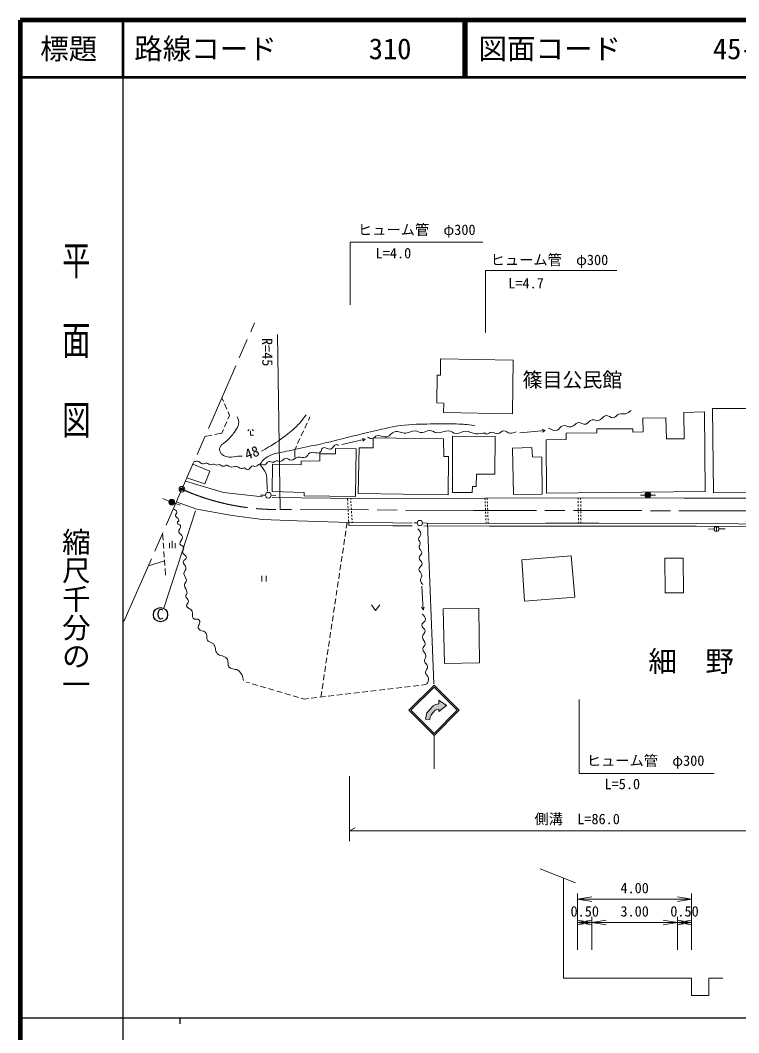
# Model space of a CAD drawing. Units: millimetres at full size, sheet at 1:1000, with parts at other scales. Extents: x 40000 to 680000, y 20000 to 380000.
# Drawn here: x 40000 to 166045, y 202409 to 380000 of the extents above; entities that cross this region are included whole.
import ezdxf
from ezdxf.enums import TextEntityAlignment as Align

# ---------------------------------------------------------------- set-up
doc = ezdxf.new("R2010")
doc.units = ezdxf.units.MM
doc.header["$LTSCALE"] = 1000
doc.header["$PDMODE"] = 32
doc.header["$PDSIZE"] = 500
doc.linetypes.add('CHAIN', pattern=[18.5, 12, -1.5, 3.5, -1.5])
for name, color, linetype, lineweight in [('M-BGD', 7, 'Continuous', 13), ('M-BMK', 2, 'CHAIN', 13), ('M-BMK-HTXT', 7, 'Continuous', 13), ('M-BMK-SRVR', 3, 'Continuous', 13), ('M-STR-HTXT', 7, 'Continuous', 13), ('M-STR-STRC', 7, 'Continuous', 13), ('M-TTL', 2, 'Continuous', 140), ('M-TTL-BAND', 7, 'Continuous', 25), ('M-TTL-LINE', 7, 'Continuous', 50)]:
    doc.layers.add(name, color=color, linetype=linetype, lineweight=lineweight)
doc.layers.add('M-OTRS', color=6, linetype='Continuous')
doc.layers.add('M-TTL-TXT', color=7, linetype='Continuous')
doc.styles.add('@ＭＳ ゴシック', font='')
doc.styles.add('ＭＳ ゴシック', font='')
doc.styles.get('@ＭＳ ゴシック').set_extended_font_data('@MS Gothic')
doc.styles.get('ＭＳ ゴシック').set_extended_font_data('MS Gothic')

# ---------------------------------------------------------------- blocks, each defined once
blk = doc.blocks.new('open_arrow')
at = {"color": 0, "linetype": 'Continuous', "lineweight": -2}
blk.add_lwpolyline([(7.5, 1.25), (0, 0), (7.5, -1.25)], dxfattribs=at)

msp = doc.modelspace()

# ---------------------------------------------------------------- hatches: boundary and pattern name
at = {"layer": 'M-STR-HTXT'}
msp.add_hatch(color=256, dxfattribs=at).paths.add_polyline_path([(111105, 257417), (111312, 258538), (111886, 259180), (112423, 259734), (112872, 259983), (113437, 260116), (113437, 260747), (114793, 259812), (113455, 258738), (113455, 259190), (113107, 259134), (112843, 259011), (112645, 258860), (112476, 258663), (112297, 258455), (112108, 258135), (111911, 257768), (111854, 257476), (111835, 257344)])

# ---------------------------------------------------------------- linework, layer by layer
at = {"layer": 'M-BGD'}
for p, q in [((75655, 313154), (75376, 313793)), ((76254, 311779), (75854, 312696)), ((76732, 310682), (76454, 311321)), ((75832, 308664), (76240, 309577)), ((76443, 310034), (76732, 310682)), ((89909, 308458), (90331, 309365)), ((90542, 309818), (90825, 310428)), ((72409, 307011), (73629, 307240)), ((74120, 307331), (75339, 307560)), ((75339, 307560), (75628, 308207)), ((80156, 308224), (79906, 307974)), ((80406, 307224), (80406, 307974)), ((80906, 307974), (80656, 308224)), ((89277, 307098), (89699, 308005)), ((127634, 307655), (132094, 308054)), ((132094, 308054), (131574, 308258)), ((132094, 308054), (131618, 307760)), ((80906, 307224), (80406, 307224)), ((88645, 305737), (89066, 306644)), ((96417, 305564), (100506, 306522)), ((100506, 306522), (99962, 306651)), ((100506, 306522), (100076, 306165)), ((88150, 304674), (88434, 305284)), ((88179, 303393), (88150, 304674)), ((83022, 296690), (82139, 296697)), ((84022, 296694), (84808, 296665)), ((149618, 296703), (148808, 296694)), ((150588, 296722), (151436, 296713)), ((66091, 295631), (65042, 296126)), ((67043, 295297), (68027, 294942)), ((97425, 296079), (97445, 295642)), ((97460, 295343), (97474, 295043)), ((97973, 296133), (97984, 295964)), ((98002, 295665), (98021, 295365)), ((98040, 295066), (98058, 294767)), ((121523, 296147), (121534, 295898)), ((121548, 295598), (121562, 295298)), ((121576, 294999), (121590, 294699)), ((121914, 296148), (121924, 295898)), ((121937, 295598), (121949, 295298)), ((121961, 294999), (121973, 294699)), ((137877, 296207), (137880, 295940)), ((137883, 295640), (137886, 295340)), ((137889, 295040), (137893, 294740)), ((138309, 296209), (138312, 295940)), ((138315, 295640), (138318, 295340)), ((138322, 295040), (138325, 294740)), ((70736, 293970), (65179, 276864)), ((97488, 294743), (97502, 294444)), ((97517, 294144), (97531, 293844)), ((97545, 293545), (97560, 293245)), ((98077, 294467), (98096, 294168)), ((98114, 293868), (98133, 293569)), ((98152, 293270), (98170, 292970)), ((121604, 294399), (121617, 294100)), ((121631, 293800), (121645, 293500)), ((121659, 293201), (121673, 292901)), ((121985, 294399), (121998, 294099)), ((122010, 293800), (122022, 293500)), ((122034, 293200), (122047, 292900)), ((137896, 294440), (137899, 294140)), ((137902, 293840), (137906, 293540)), ((137909, 293240), (137912, 292940)), ((138328, 294440), (138331, 294140)), ((138335, 293840), (138338, 293540)), ((138341, 293240), (138344, 292940)), ((97346, 291918), (97199, 290940)), ((97574, 292945), (97588, 292646)), ((97603, 292346), (97623, 291910)), ((97623, 291910), (97659, 291406)), ((98189, 292671), (98208, 292371)), ((98226, 292072), (98237, 291904)), ((109634, 291827), (109077, 291821)), ((110567, 291825), (111182, 291818)), ((121687, 292601), (121700, 292302)), ((121714, 292002), (121726, 291753)), ((122059, 292601), (122071, 292301)), ((122083, 292001), (122093, 291751)), ((137915, 292640), (137919, 292340)), ((137922, 292040), (137925, 291772)), ((138348, 292640), (138351, 292340)), ((138354, 292040), (138357, 291772)), ((64973, 290012), (65057, 288824)), ((97125, 290446), (96976, 289457)), ((161726, 290772), (160766, 290759)), ((162125, 291201), (162115, 290347)), ((65092, 288326), (65163, 287328)), ((66154, 287428), (66154, 288303)), ((66654, 287428), (66654, 288678)), ((67154, 287428), (67154, 288303)), ((96902, 288962), (96754, 287973)), ((65198, 286829), (65268, 285832)), ((96457, 285996), (96308, 285007)), ((96679, 287479), (96531, 286490)), ((65316, 285157), (62473, 284298)), ((65304, 285333), (65374, 284336)), ((96234, 284512), (96086, 283523)), ((65410, 283837), (65493, 282649)), ((82371, 282564), (82371, 281564)), ((83121, 281564), (83121, 282564)), ((96012, 283029), (95863, 282040)), ((95789, 281545), (95640, 280556)), ((110446, 280723), (110660, 276543)), ((95566, 280062), (95418, 279073)), ((95121, 277095), (94973, 276106)), ((95344, 278579), (95195, 277590)), ((101600, 277447), (102350, 276447)), ((102350, 276447), (103100, 277447)), ((110660, 276543), (110884, 277055)), ((94898, 275612), (94750, 274623)), ((110660, 276543), (110385, 277030)), ((94676, 274128), (94527, 273140)), ((94453, 272645), (94305, 271656)), ((94231, 271162), (94082, 270173)), ((93785, 268195), (93637, 267206)), ((94008, 269678), (93860, 268689)), ((93563, 266711), (93414, 265723)), ((93340, 265228), (93192, 264239)), ((80190, 263767), (79698, 263912)), ((81628, 263342), (80669, 263625)), ((83067, 262916), (82108, 263200)), ((93118, 263745), (92969, 262756)), ((105939, 262865), (106932, 262984)), ((107428, 263043), (108421, 263162)), ((108917, 263222), (109910, 263341)), ((110407, 263400), (111164, 263491)), ((84505, 262491), (83546, 262775)), ((85944, 262066), (84985, 262349)), ((87382, 261641), (86423, 261924)), ((88821, 261216), (87862, 261499)), ((89791, 260929), (89300, 261074)), ((91045, 261079), (92038, 261198)), ((92535, 261258), (93528, 261377)), ((92895, 262261), (92748, 261283)), ((94024, 261436), (95017, 261555)), ((95513, 261615), (96506, 261734)), ((97003, 261793), (97996, 261912)), ((98492, 261972), (99485, 262091)), ((99981, 262150), (100974, 262269)), ((101471, 262329), (102464, 262448)), ((102960, 262507), (103953, 262627)), ((104449, 262686), (105442, 262805)), ((89791, 260929), (90549, 261019)), ((137384, 228732), (131209, 231181)), ((135280, 211962), (135280, 229566)), ((137780, 221962), (137780, 226830)), ((137780, 225830), (157780, 225830)), ((157780, 221962), (157780, 226830)), ((137780, 216962), (137780, 222741)), ((140280, 216962), (140280, 222741)), ((155280, 216962), (155280, 222741)), ((157780, 216962), (157780, 222741)), ((137780, 221741), (140280, 221741)), ((140280, 221741), (155280, 221741)), ((155280, 221741), (157780, 221741)), ((135280, 211962), (137780, 211962)), ((137780, 211962), (140280, 211962)), ((140280, 211962), (155280, 211962)), ((155280, 211962), (157780, 211962)), ((157780, 211962), (157780, 208962)), ((160780, 211962), (160780, 208962)), ((160780, 211962), (163280, 211962)), ((157780, 208962), (160780, 208962))]:
    msp.add_line(p, q, dxfattribs=at)
for points in [[(113158, 317766), (113074, 312891), (114310, 312841), (114271, 311201), (126368, 310961), (126496, 320361), (113741, 320599), (113699, 317765)], [(132258, 306416), (132313, 297065), (160167, 297370), (160016, 311289), (156427, 311223), (156474, 306608), (153366, 306571), (153235, 310244), (149232, 310206), (149250, 307795), (147489, 307739), (147489, 308323), (141168, 308322), (141146, 307607), (135794, 307585), (135744, 306493)], [(161433, 311885), (161629, 297103), (173138, 297179), (172980, 308672), (168017, 308672), (167913, 311874)], [(99442, 304998), (99291, 296977), (115061, 296764), (115098, 303477), (114307, 303496), (114231, 306566), (101940, 306736), (101884, 305022)], [(115838, 307045), (115808, 297191), (119302, 297144), (119331, 298227), (119971, 298208), (120037, 300355), (123258, 300393), (123301, 307001)], [(84240, 302157), (84182, 297348), (89833, 297188), (89786, 296576), (98837, 296463), (98923, 304855), (95288, 304903), (95297, 303951), (92547, 303970), (92538, 302699), (89269, 302652), (89269, 302039)], [(126364, 304930), (126526, 296807), (131583, 296864), (131499, 303381), (129850, 303400), (129753, 305052)], [(127965, 285332), (128483, 278099), (137289, 278786), (136672, 286042)], [(153087, 285625), (153162, 279541), (156345, 279579), (156270, 285635)], [(114195, 276779), (114414, 267187), (120594, 267299), (120466, 276906)]]:
    msp.add_lwpolyline(points, close=True, dxfattribs=at)
for points in [[(70281, 302146), (73253, 300890), (72368, 298667), (69233, 299751)], [(68979, 299169), (75682, 297187), (82487, 296435)], [(67375, 295502), (70990, 294241), (77157, 293117), (82507, 292420), (88572, 292194), (97623, 291910)], [(84185, 296291), (99539, 296115), (121523, 296147), (138751, 296211), (156412, 296179), (170966, 296179), (195042, 296163), (220302, 296135)], [(97623, 291910), (105375, 291834), (108765, 291815)], [(97659, 291406), (105371, 291331), (108763, 291313)], [(110793, 291318), (122318, 291249), (132171, 291277), (141494, 291268), (158597, 291253), (180595, 291040), (183924, 291057)], [(111261, 291815), (122319, 291750), (132170, 291778), (141494, 291768), (158599, 291753), (180596, 291540), (183903, 291557)], [(162583, 290782), (162583, 290781), (163650, 290782)]]:
    msp.add_lwpolyline(points, dxfattribs=at)
for centre, radius in [((83522, 296682), 500), ((150111, 296730), 500), ((150111, 296730), 400), ((150111, 296730), 300), ((150111, 296730), 200), ((150111, 296730), 100), ((150111, 296730), 20), ((66573, 295482), 500), ((66573, 295482), 400), ((66573, 295482), 300), ((66573, 295482), 200), ((66573, 295482), 100), ((66573, 295482), 20), ((110100, 291812), 467), ((162154, 290774), 428)]:
    msp.add_circle(centre, radius, dxfattribs=at)
at = {"layer": 'M-BGD', "lineweight": 25}
msp.add_circle((64607, 275738), 1250, dxfattribs=at)
at = {"layer": 'M-BGD'}
for points, knots in [([(82294, 304399), (84170, 305487), (84763, 305796), (86201, 306897), (87244, 307695), (87875, 308107), (88763, 309075), (89343, 309707), (89554, 309962), (90140, 310788)], [0, 0, 0, 0, 1, 1, 1, 2, 2, 2, 3, 3, 3, 3]), ([(132675, 308475), (133207, 308198), (133614, 307944), (134196, 308123), (134657, 308265), (134712, 308737), (135173, 308876), (135723, 309041), (136068, 308566), (136630, 308684), (137190, 308801), (137332, 309321), (137895, 309420), (138409, 309510), (138701, 309057), (139208, 309180), (139720, 309305), (139819, 309796), (140329, 309932), (140756, 310047), (141023, 309656), (141450, 309772), (142035, 309933), (142134, 310541), (142731, 310653), (143254, 310751), (143515, 310218), (144043, 310285), (144501, 310343), (144596, 310788), (145036, 310925), (145461, 311058), (145748, 310860), (146173, 310989), (146597, 311118), (146775, 311262), (147150, 311566)], [0, 0, 0, 0, 1, 1, 1, 2, 2, 2, 3, 3, 3, 4, 4, 4, 5, 5, 5, 6, 6, 6, 7, 7, 7, 8, 8, 8, 9, 9, 9, 10, 10, 10, 11, 11, 11, 12, 12, 12, 12]), ([(78067, 310468), (78261, 309976), (78369, 309702), (78307, 309203), (78245, 308703), (78029, 308462), (77763, 308034), (77313, 307310), (76955, 306973), (76370, 306353), (75887, 305841), (75368, 305751), (75057, 305120), (74902, 304805), (74971, 304547), (75105, 304223), (75195, 304006), (75308, 303901), (75505, 303775), (75905, 303519), (76187, 303447), (76658, 303391), (77244, 303320), (77574, 303496), (78163, 303519), (78463, 303530), (78564, 303535), (78932, 303535)], [0, 0, 0, 0, 1, 1, 1, 2, 2, 2, 3, 3, 3, 4, 4, 4, 5, 5, 5, 6, 6, 6, 7, 7, 7, 8, 8, 8, 9, 9, 9, 9]), ([(82045, 302125), (82335, 302541), (82459, 302692), (82791, 302991), (83229, 303385), (83534, 303561), (84088, 303759), (85442, 304244), (86271, 304277), (87675, 304592), (90317, 305185), (91809, 305468), (94447, 306081), (97402, 306767), (99026, 307287), (101989, 307938), (104091, 308401), (105259, 308763), (107401, 308979), (109474, 309189), (110648, 309162), (112732, 309203), (114196, 309232), (115017, 309270), (116479, 309203), (117764, 309144), (118206, 309102), (119761, 308931)], [0, 0, 0, 0, 1, 1, 1, 2, 2, 2, 3, 3, 3, 4, 4, 4, 5, 5, 5, 6, 6, 6, 7, 7, 7, 8, 8, 8, 9, 9, 9, 9]), ([(100910, 306900), (101158, 306726), (101333, 306643), (101636, 306618), (102095, 306580), (102235, 307078), (102690, 307145), (103339, 307240), (103729, 306759), (104358, 306947), (104941, 307122), (105078, 307637), (105667, 307795), (106421, 307997), (106875, 307522), (107654, 307578), (108298, 307625), (108609, 307998), (109255, 307993), (109753, 307989), (109992, 307661), (110490, 307678), (111020, 307696), (111264, 308084), (111794, 308058), (112350, 308031), (112595, 307649), (113151, 307625), (113925, 307591), (114326, 308020), (115100, 307992), (115679, 307971), (115924, 307528), (116504, 307512), (117155, 307492), (117472, 307913), (118124, 307907), (118842, 307901), (119192, 307540), (119904, 307446), (120551, 307360), (120932, 307706), (121571, 307568), (121684, 307544), (121691, 307389), (121806, 307389), (122182, 307388), (122316, 307765), (122692, 307766), (123143, 307767), (123365, 307423), (123812, 307483), (124249, 307542), (124380, 307965), (124820, 307992), (125272, 308020), (125451, 307605), (125903, 307577), (126332, 307551), (126556, 307638), (126977, 307813)], [0, 0, 0, 0, 1, 1, 1, 2, 2, 2, 3, 3, 3, 4, 4, 4, 5, 5, 5, 6, 6, 6, 7, 7, 7, 8, 8, 8, 9, 9, 9, 10, 10, 10, 11, 11, 11, 12, 12, 12, 13, 13, 13, 14, 14, 14, 15, 15, 15, 16, 16, 16, 17, 17, 17, 18, 18, 18, 19, 19, 19, 20, 20, 20, 20]), ([(70475, 302590), (70828, 302651), (71018, 302695), (71336, 302587), (71606, 302495), (71669, 302243), (71949, 302191), (72266, 302133), (72451, 302352), (72768, 302295), (73025, 302248), (73110, 302025), (73371, 302003), (73558, 301987), (73645, 302126), (73832, 302135), (74065, 302145), (74174, 301979), (74407, 301974), (74600, 301971), (74704, 302066), (74897, 302050), (75200, 302024), (75318, 301774), (75622, 301767), (75893, 301762), (76020, 301977), (76291, 301956), (76529, 301937), (76583, 301690), (76818, 301645), (77249, 301561), (77506, 301812), (77939, 301739), (78294, 301679), (78419, 301397), (78777, 301353), (79000, 301325), (79119, 301494), (79342, 301466), (79600, 301433), (79678, 301127), (79936, 301164), (80302, 301218), (80309, 301645), (80651, 301786), (80910, 301893), (81096, 301700), (81367, 301767), (81658, 301839), (81750, 302075), (82045, 302125), (82371, 302180), (82567, 301927), (82883, 302022), (83222, 302122), (83248, 302496), (83590, 302587), (83868, 302660), (84029, 302439), (84315, 302464), (84593, 302489), (84698, 302704), (84974, 302737), (85234, 302768), (85368, 302528), (85624, 302577), (86064, 302662), (86155, 303100), (86594, 303189), (86969, 303266), (87116, 302799), (87499, 302813), (88033, 302832), (88228, 303256), (88751, 303368), (89262, 303478), (89625, 303128), (90089, 303368), (90440, 303550), (90442, 303901), (90776, 304112), (91413, 304515), (92159, 303746), (92698, 304273), (92913, 304483), (92785, 304791), (93027, 304969), (93464, 305292), (93872, 304658), (94402, 304772), (94912, 304881), (94960, 305635), (95476, 305563), (95629, 305541), (95728, 305523), (95853, 305440)], [0, 0, 0, 0, 1, 1, 1, 2, 2, 2, 3, 3, 3, 4, 4, 4, 5, 5, 5, 6, 6, 6, 7, 7, 7, 8, 8, 8, 9, 9, 9, 10, 10, 10, 11, 11, 11, 12, 12, 12, 13, 13, 13, 14, 14, 14, 15, 15, 15, 16, 16, 16, 17, 17, 17, 18, 18, 18, 19, 19, 19, 20, 20, 20, 21, 21, 21, 22, 22, 22, 23, 23, 23, 24, 24, 24, 25, 25, 25, 26, 26, 26, 27, 27, 27, 28, 28, 28, 29, 29, 29, 30, 30, 30, 31, 31, 31, 32, 32, 32, 32]), ([(82045, 302125), (82291, 301799), (82358, 301702), (82542, 301420), (82797, 301030), (83008, 300833), (83136, 300384), (83287, 299855), (83226, 299530), (83268, 298981), (83315, 298360), (83321, 298156), (83352, 297389)], [0, 0, 0, 0, 1, 1, 1, 2, 2, 2, 3, 3, 3, 4, 4, 4, 4]), ([(66833, 294264), (67103, 294161), (67433, 294054), (67481, 293729), (67522, 293456), (67140, 293346), (67208, 293079), (67298, 292728), (67740, 292735), (67820, 292382), (67877, 292134), (67520, 292027), (67576, 291779), (67634, 291519), (68015, 291597), (68103, 291346), (68255, 290914), (67685, 290640), (67830, 290206), (67958, 289824), (68367, 289786), (68470, 289396), (68608, 288877), (67822, 288597), (68018, 288097), (68134, 287801), (68529, 287887), (68659, 287597), (68811, 287256), (68406, 287020), (68489, 286656), (68583, 286243), (69108, 286211), (69139, 285789), (69167, 285406), (68603, 285363), (68580, 284979), (68554, 284538), (69021, 284395), (69061, 283954), (69099, 283529), (68701, 283340), (68725, 282914), (68750, 282453), (69117, 282269), (69141, 281809), (69159, 281459), (68781, 281326), (68805, 280976), (68845, 280386), (69240, 280126), (69269, 279535), (69280, 279309), (68994, 279231), (69029, 279007), (69090, 278620), (69440, 278512), (69509, 278126), (69570, 277787), (69088, 277644), (69173, 277310), (69306, 276787), (69907, 276823), (70166, 276349), (70402, 275917), (70008, 275462), (70342, 275100), (70638, 274779), (71148, 275127), (71414, 274780), (71775, 274311), (70974, 273763), (71300, 273269), (71589, 272829), (72129, 273016), (72486, 272629), (72906, 272174), (72522, 271562), (72948, 271112), (73233, 270811), (73593, 270903), (73880, 270604), (74364, 270101), (74115, 269486), (74568, 268955), (75049, 268392), (75753, 268614), (76235, 268051), (76636, 267582), (76249, 266978), (76678, 266535), (77181, 266014), (77883, 266355), (78401, 265847), (78905, 265354), (78999, 264899), (79136, 264199)], [0, 0, 0, 0, 1, 1, 1, 2, 2, 2, 3, 3, 3, 4, 4, 4, 5, 5, 5, 6, 6, 6, 7, 7, 7, 8, 8, 8, 9, 9, 9, 10, 10, 10, 11, 11, 11, 12, 12, 12, 13, 13, 13, 14, 14, 14, 15, 15, 15, 16, 16, 16, 17, 17, 17, 18, 18, 18, 19, 19, 19, 20, 20, 20, 21, 21, 21, 22, 22, 22, 23, 23, 23, 24, 24, 24, 25, 25, 25, 26, 26, 26, 27, 27, 27, 28, 28, 28, 29, 29, 29, 30, 30, 30, 31, 31, 31, 32, 32, 32, 32]), ([(109734, 290811), (110011, 290534), (110222, 290325), (110252, 289926), (110280, 289532), (109867, 289378), (109884, 288984), (109896, 288709), (110150, 288617), (110176, 288343), (110206, 288033), (109952, 287881), (109978, 287571), (110013, 287161), (110413, 287031), (110430, 286620), (110447, 286215), (109974, 286092), (109978, 285687), (109983, 285263), (110489, 285161), (110506, 284736), (110525, 284254), (109925, 284116), (109950, 283634), (109971, 283231), (110391, 283136), (110468, 282739), (110547, 282337), (110110, 282122), (110204, 281722), (110274, 281427), (110388, 281274), (110600, 281054)], [0, 0, 0, 0, 1, 1, 1, 2, 2, 2, 3, 3, 3, 4, 4, 4, 5, 5, 5, 6, 6, 6, 7, 7, 7, 8, 8, 8, 9, 9, 9, 10, 10, 10, 11, 11, 11, 11]), ([(110494, 275823), (110801, 275567), (111070, 275323), (111098, 274889), (111131, 274401), (110401, 274312), (110439, 273825), (110471, 273414), (110997, 273368), (111042, 272958), (111094, 272480), (110551, 272310), (110550, 271829), (110548, 271296), (111026, 271083), (111024, 270550), (111023, 270191), (110585, 270088), (110610, 269730), (110643, 269238), (111086, 269079), (111156, 268591), (111215, 268183), (110840, 267970), (110911, 267564), (110984, 267144), (111429, 267049), (111467, 266624), (111505, 266202), (111042, 266038), (111067, 265614), (111094, 265176), (111559, 265063), (111604, 264625), (111650, 264186), (111498, 263927), (111275, 263542)], [0, 0, 0, 0, 1, 1, 1, 2, 2, 2, 3, 3, 3, 4, 4, 4, 5, 5, 5, 6, 6, 6, 7, 7, 7, 8, 8, 8, 9, 9, 9, 10, 10, 10, 11, 11, 11, 12, 12, 12, 12])]:
    msp.add_open_spline(points, degree=3, knots=knots, dxfattribs=at)
for p in [(150111, 296730), (66573, 295482)]:
    msp.add_point(p, dxfattribs=at)
at = {"layer": 'M-BMK'}
for p, q in [((58193, 274513), (81111, 326902)), ((119599, 294014), (85598, 294184)), ((167548, 293962), (119599, 294014))]:
    msp.add_line(p, q, dxfattribs=at)
msp.add_arc((85071, 335169), 40988, 245.93226, 270.73709, dxfattribs=at)
at = {"layer": 'M-BMK-SRVR'}
msp.add_circle((68355, 297744), 500, dxfattribs=at)
at = {"layer": 'M-OTRS'}
msp.add_point((68355, 297744), dxfattribs=at)
at = {"layer": 'M-STR-HTXT'}
for p, q in [((85598, 294184), (85116, 324887)), ((97733, 247399), (97733, 236021)), ((97733, 237850), (98733, 238350)), ((97733, 237850), (183856, 237850))]:
    msp.add_line(p, q, dxfattribs=at)
for points in [[(97898, 330062), (97898, 330803), (97898, 341075), (121127, 341075)], [(121636, 325204), (121636, 336124), (144680, 336124)], [(138054, 260857), (138054, 247883), (161752, 247883)]]:
    msp.add_lwpolyline(points, dxfattribs=at)
at = {"layer": 'M-STR-STRC'}
for p, q in [((112525, 263597), (111420, 291814)), ((112587, 263388), (108175, 258976)), ((112587, 263049), (108514, 258976)), ((117000, 258976), (112587, 263388)), ((116660, 258976), (112587, 263049)), ((108175, 258976), (112587, 254564)), ((108514, 258976), (112587, 254903)), ((112587, 254564), (117000, 258976)), ((112587, 254903), (116660, 258976)), ((112587, 254564), (112587, 248714))]:
    msp.add_line(p, q, dxfattribs=at)
msp.add_lwpolyline([(111105, 257417), (111312, 258538), (111886, 259180), (112423, 259734), (112872, 259983), (113437, 260116), (113437, 260747), (114793, 259812), (113455, 258738), (113455, 259190), (113107, 259134), (112843, 259011), (112645, 258860), (112476, 258663), (112297, 258455), (112108, 258135), (111911, 257768), (111854, 257476), (111835, 257344)], close=True, dxfattribs=at)
at = {"layer": 'M-TTL'}
for p, q in [((40000, 380000), (40000, 20000)), ((680000, 380000), (40000, 380000))]:
    msp.add_line(p, q, dxfattribs=at)
at = {"layer": 'M-TTL-BAND'}
for p, q in [((58000, 370000), (58000, 20000)), ((40000, 205000), (579000, 205000)), ((68000, 205000), (68000, 204000))]:
    msp.add_line(p, q, dxfattribs=at)
at = {"layer": 'M-TTL-LINE'}
for p, q in [((58000, 380000), (58000, 370000)), ((117750, 380000), (117750, 370000)), ((118250, 380000), (118250, 370000)), ((40000, 370000), (680000, 370000))]:
    msp.add_line(p, q, dxfattribs=at)

# ---------------------------------------------------------------- block references
at = {"layer": 'M-BGD', "xscale": 333, "yscale": 333}
for p in [(137780, 225830), (137780, 221741), (140280, 221741), (155280, 221741)]:
    msp.add_blockref('open_arrow', p, dxfattribs=at)
at = {"layer": 'M-BGD', "xscale": 333, "yscale": 333, "rotation": 180}
for p in [(157780, 225830), (140280, 221741), (155280, 221741), (157780, 221741)]:
    msp.add_blockref('open_arrow', p, dxfattribs=at)

# ---------------------------------------------------------------- texts
at = {"layer": 'M-BGD', "style": 'ＭＳ ゴシック'}
msp.add_text('48', height=1833, rotation=19.674, dxfattribs=at).set_placement((81125, 302785), align=Align.BOTTOM_CENTER)
msp.add_text('C', height=1833, dxfattribs=at).set_placement((63929, 274364), align=Align.BOTTOM_LEFT)
for s, p in [('4.00', (147780, 226330)), ('0.50', (139030, 222241)), ('3.00', (147780, 222241)), ('0.50', (156530, 222241))]:
    msp.add_text(s, height=1833, dxfattribs=at).set_placement(p, align=Align.BOTTOM_CENTER)
at = {"layer": 'M-BMK-HTXT', "style": 'ＭＳ ゴシック'}
for s, height, p in [('篠目公民館', 2566, (136864, 316933)), ('細\u3000野', 3666, (157692, 267568))]:
    msp.add_text(s, height=height, dxfattribs=at).set_placement(p, align=Align.MIDDLE_CENTER)
at = {"layer": 'M-STR-HTXT', "style": 'ＭＳ ゴシック'}
for s, p in [('ヒューム管\u3000φ300', (99236, 341789)), ('L=4.0', (102351, 337689)), ('ヒューム管\u3000φ300', (122511, 336514)), ('L=4.7', (125627, 332414)), ('ヒューム管\u3000φ300', (139383, 248679)), ('L=5.0', (142498, 244579)), ('側溝\u3000L=86.0', (130213, 238439))]:
    msp.add_text(s, height=1833, dxfattribs=at).set_placement(p, align=Align.BOTTOM_LEFT)
msp.add_text('R=45', height=1833, rotation=270.9, dxfattribs=at).set_placement((83350, 321788), align=Align.MIDDLE_CENTER)
at = {"layer": 'M-TTL-BAND', "style": '@ＭＳ ゴシック', "width": 1.4}
msp.add_text('平  面  図', height=3666, rotation=270, dxfattribs=at).set_placement((49777, 306475), align=Align.MIDDLE_RIGHT)
at = {"layer": 'M-TTL-BAND', "style": '@ＭＳ ゴシック'}
msp.add_text('縮尺千分の一', height=3666, rotation=270, dxfattribs=at).set_placement((49777, 261030), align=Align.MIDDLE_RIGHT)
at = {"layer": 'M-TTL-TXT', "style": 'ＭＳ ゴシック'}
msp.add_text('標題', height=3666, dxfattribs=at).set_placement((48500, 375000), align=Align.MIDDLE_CENTER)
for s, p in [('路線コード', (60000, 375000)), ('310', (101142, 375000)), ('図面コード', (120380, 375000)), ('45-0', (161521, 375000))]:
    msp.add_text(s, height=3666, dxfattribs=at).set_placement(p, align=Align.MIDDLE_LEFT)

doc.saveas('drawing.dxf')
